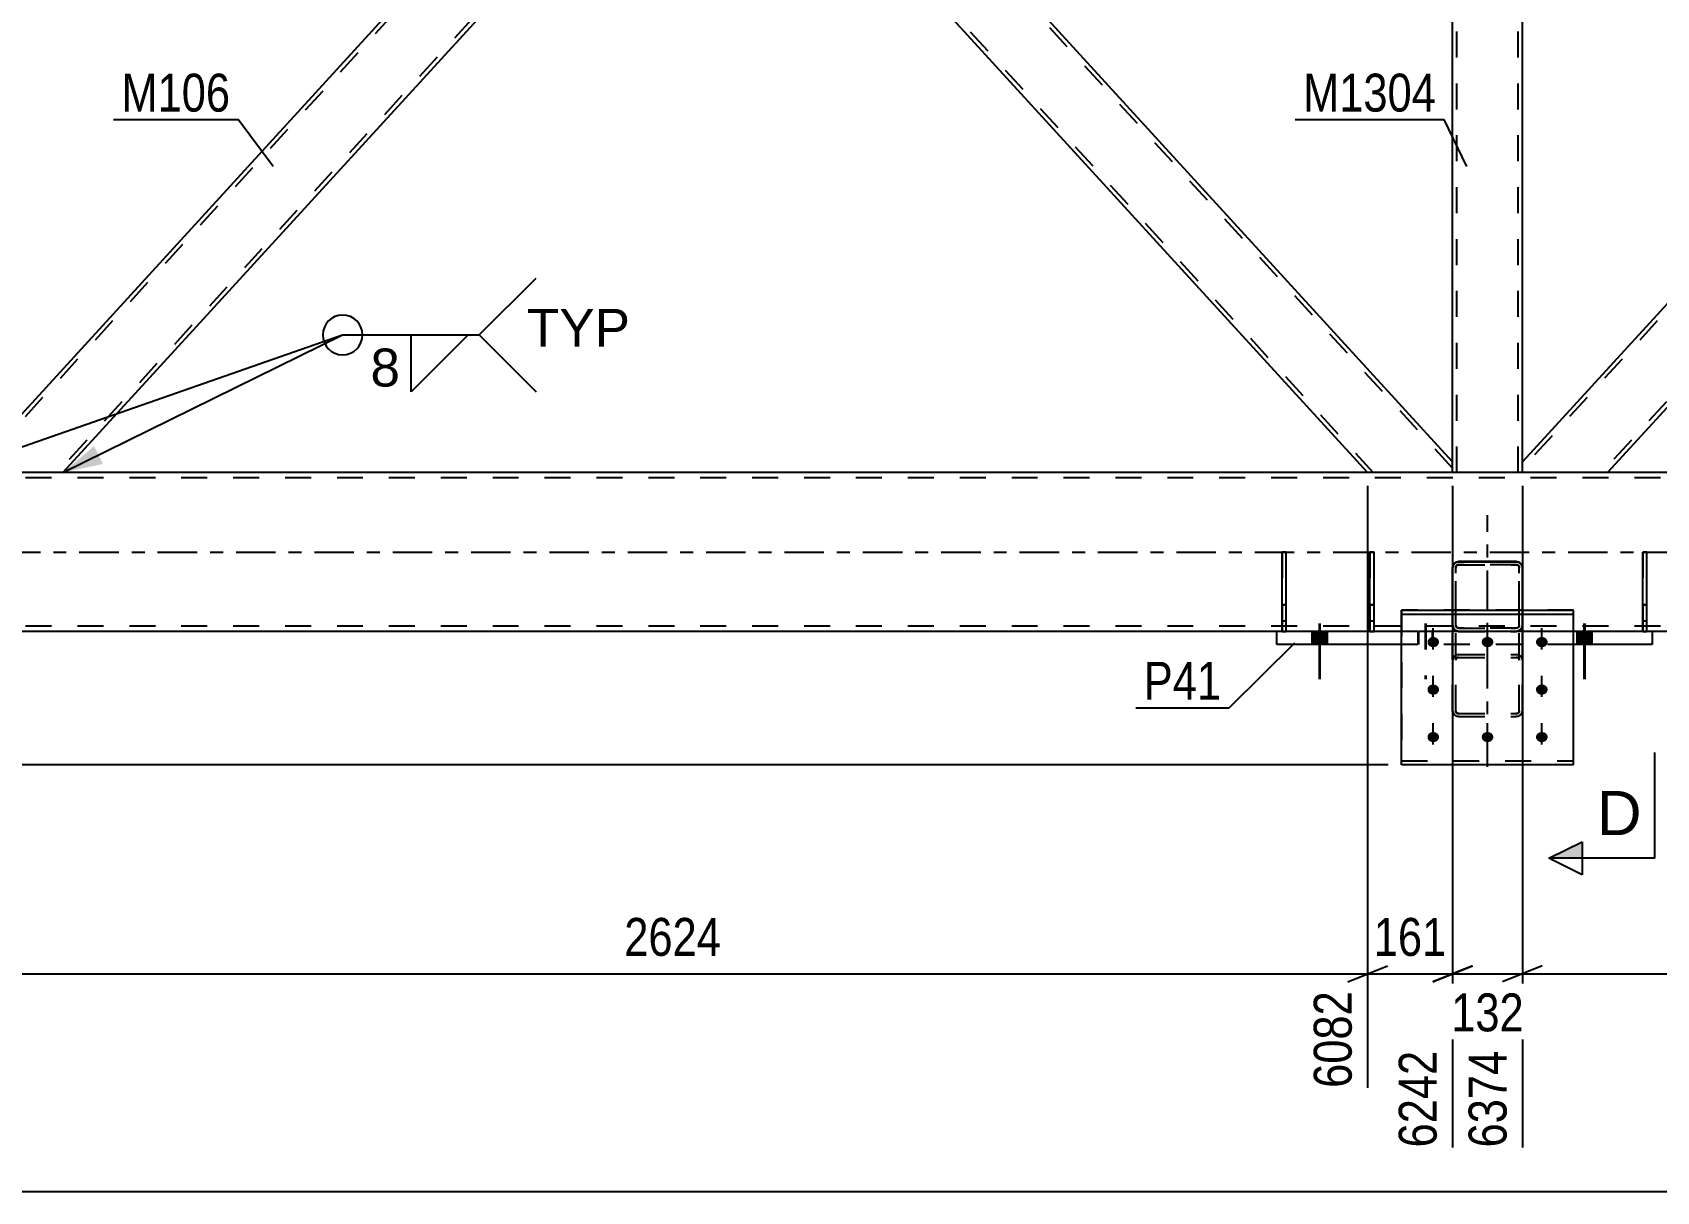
# Model space of a CAD drawing. Header units: millimetres. Extents: x -81 to 760, y -449 to 145.
# Drawn here: x 102.4 to 225.1, y -175.9 to -88.4 of the extents above; entities that cross this region are included whole.
import ezdxf

# ---------------------------------------------------------------- set-up
doc = ezdxf.new("R2010")
doc.units = ezdxf.units.MM
doc.linetypes.add('DXK_LINE_DOT2', pattern=[3.9198, 1.9599, -1.9599])
doc.linetypes.add('DXK_LINE_DOT3', pattern=[5.9187, 2.979, -0.9799, 0.9799, -0.9799])
doc.styles.add('Arial', font='ARIAL.TTF', dxfattribs={"height": 0.2})
doc.styles.add('Arial Narrow', font='ARIALN.TTF', dxfattribs={"height": 0.2})

# ---------------------------------------------------------------- blocks, each defined once
blk = doc.blocks.new('Part-122570061-3418 - 3412')
at = {"color": 2, "linetype": 'Continuous'}
for p, q in [((196.41, -134.6), (196.41, -133.6)), ((205.83, -133.6), (196.41, -133.6)), ((224.77, -133.6), (218.83, -133.6)), ((224.77, -133.6), (224.77, -134.6)), ((205.83, -134.6), (196.41, -134.6)), ((224.77, -134.6), (218.83, -134.6))]:
    blk.add_line(p, q, dxfattribs=at)
at = {"color": 7, "linetype": 'DXK_LINE_DOT2'}
for p, q in [((218.83, -133.6), (205.83, -133.6)), ((218.83, -134.6), (205.83, -134.6))]:
    blk.add_line(p, q, dxfattribs=at)
blk = doc.blocks.new('Part-122570061-3441 - 3412')
at = {"color": 7, "linetype": 'DXK_LINE_DOT3'}
blk.add_line((212.33, -143.82), (212.33, -124.84), dxfattribs=at)
at = {"color": 2, "linetype": 'Continuous'}
for p, q in [((209.69, -128.82), (209.73, -128.64)), ((209.73, -128.64), (209.83, -128.48)), ((209.83, -128.48), (209.99, -128.38)), ((209.99, -128.38), (210.17, -128.34)), ((210.17, -128.34), (214.49, -128.34)), ((214.49, -128.34), (214.68, -128.38)), ((214.68, -128.38), (214.83, -128.48)), ((214.83, -128.48), (214.94, -128.64)), ((214.94, -128.64), (214.97, -128.82)), ((209.69, -131.99), (209.69, -128.82)), ((214.97, -131.99), (214.97, -128.82))]:
    blk.add_line(p, q, dxfattribs=at)
at = {"color": 7, "linetype": 'DXK_LINE_DOT2'}
for p, q in [((209.95, -128.73), (209.93, -128.82)), ((210, -128.65), (209.95, -128.73)), ((210.08, -128.6), (210, -128.65)), ((210.17, -128.58), (210.08, -128.6)), ((210.17, -128.58), (214.49, -128.58)), ((214.59, -128.6), (214.49, -128.58)), ((214.66, -128.65), (214.59, -128.6)), ((214.71, -128.73), (214.66, -128.65)), ((214.73, -128.82), (214.71, -128.73)), ((209.93, -139.6), (209.93, -128.82)), ((214.73, -139.6), (214.73, -128.82)), ((209.69, -139.6), (209.69, -131.99)), ((214.97, -139.6), (214.97, -131.99)), ((209.73, -133.31), (209.69, -133.12)), ((209.83, -133.46), (209.73, -133.31)), ((209.99, -133.56), (209.83, -133.46)), ((209.93, -133.12), (209.95, -133.21)), ((209.95, -133.21), (210, -133.29)), ((210.17, -133.6), (209.99, -133.56)), ((210, -133.29), (210.08, -133.34)), ((210.08, -133.34), (210.17, -133.36)), ((210.17, -133.36), (214.49, -133.36)), ((210.17, -133.6), (214.49, -133.6)), ((214.49, -133.36), (214.59, -133.34)), ((214.68, -133.56), (214.49, -133.6)), ((214.59, -133.34), (214.66, -133.29)), ((214.66, -133.29), (214.71, -133.21)), ((214.83, -133.46), (214.68, -133.56)), ((214.71, -133.21), (214.73, -133.12)), ((214.94, -133.31), (214.83, -133.46)), ((214.97, -133.12), (214.94, -133.31)), ((209.73, -135.61), (209.69, -135.77)), ((209.83, -135.47), (209.73, -135.61)), ((209.99, -135.38), (209.83, -135.47)), ((209.93, -135.77), (209.95, -135.69)), ((209.95, -135.69), (210, -135.62)), ((210.17, -135.34), (209.99, -135.38)), ((210, -135.62), (210.08, -135.57)), ((210.08, -135.57), (210.17, -135.56)), ((210.17, -135.34), (214.49, -135.34)), ((210.17, -135.56), (214.49, -135.56)), ((214.68, -135.38), (214.49, -135.34)), ((214.49, -135.56), (214.59, -135.57)), ((214.59, -135.57), (214.66, -135.62)), ((214.66, -135.62), (214.71, -135.69)), ((214.83, -135.47), (214.68, -135.38)), ((214.71, -135.69), (214.73, -135.77)), ((214.94, -135.61), (214.83, -135.47)), ((214.97, -135.77), (214.94, -135.61)), ((209.69, -139.6), (209.73, -139.76)), ((209.73, -139.76), (209.83, -139.9)), ((209.95, -139.68), (209.93, -139.6)), ((210, -139.75), (209.95, -139.68)), ((210.08, -139.79), (210, -139.75)), ((210.17, -139.81), (210.08, -139.79)), ((210.17, -139.81), (214.49, -139.81)), ((214.59, -139.79), (214.49, -139.81)), ((214.66, -139.75), (214.59, -139.79)), ((214.71, -139.68), (214.66, -139.75)), ((214.73, -139.6), (214.71, -139.68)), ((214.83, -139.9), (214.94, -139.76)), ((214.94, -139.76), (214.97, -139.6)), ((209.83, -139.9), (209.99, -139.99)), ((209.99, -139.99), (210.17, -140.02)), ((210.17, -140.02), (214.49, -140.02)), ((214.49, -140.02), (214.68, -139.99)), ((214.68, -139.99), (214.83, -139.9))]:
    blk.add_line(p, q, dxfattribs=at)
blk = doc.blocks.new('Part-122570061-3442 - 3412')
at = {"color": 2, "linetype": 'Continuous'}
for p, q in [((209.73, -128.62), (209.69, -128.8)), ((209.83, -128.46), (209.73, -128.62)), ((209.99, -128.36), (209.83, -128.46)), ((210.17, -128.32), (209.99, -128.36)), ((214.49, -128.32), (210.17, -128.32)), ((214.68, -128.36), (214.49, -128.32)), ((214.83, -128.46), (214.68, -128.36)), ((214.94, -128.62), (214.83, -128.46)), ((214.97, -128.8), (214.94, -128.62)), ((209.69, -128.82), (209.69, -128.8)), ((214.97, -128.82), (214.97, -128.8))]:
    blk.add_line(p, q, dxfattribs=at)
at = {"color": 7, "linetype": 'DXK_LINE_DOT2'}
for p, q in [((209.69, -128.8), (209.73, -128.62)), ((209.93, -128.8), (209.95, -128.71)), ((209.95, -128.71), (210, -128.63)), ((209.99, -128.36), (210.17, -128.32)), ((210, -128.63), (210.08, -128.58)), ((210.08, -128.58), (210.17, -128.56)), ((214.49, -128.56), (210.17, -128.56)), ((214.49, -128.32), (214.68, -128.36)), ((214.49, -128.56), (214.59, -128.58)), ((214.59, -128.58), (214.66, -128.63)), ((214.66, -128.63), (214.71, -128.71)), ((214.71, -128.71), (214.73, -128.8)), ((214.94, -128.62), (214.97, -128.8)), ((209.69, -133.12), (209.69, -128.82)), ((209.93, -133.12), (209.93, -128.8)), ((214.73, -133.12), (214.73, -128.8)), ((214.97, -133.12), (214.97, -128.82)), ((209.69, -133.12), (209.73, -133.3)), ((209.73, -133.3), (209.69, -133.12)), ((209.73, -133.3), (209.83, -133.46)), ((209.83, -133.46), (209.99, -133.56)), ((209.95, -133.21), (209.93, -133.12)), ((210, -133.29), (209.95, -133.21)), ((209.99, -133.56), (210.17, -133.6)), ((210.08, -133.58), (209.99, -133.56)), ((210.08, -133.34), (210, -133.29)), ((210.17, -133.36), (210.08, -133.34)), ((210.17, -133.6), (210.08, -133.58)), ((214.49, -133.36), (210.17, -133.36)), ((214.49, -133.6), (210.17, -133.6)), ((214.59, -133.34), (214.49, -133.36)), ((214.49, -133.6), (214.68, -133.56)), ((214.68, -133.56), (214.49, -133.6)), ((214.66, -133.29), (214.59, -133.34)), ((214.71, -133.21), (214.66, -133.29)), ((214.68, -133.56), (214.83, -133.46)), ((214.73, -133.12), (214.71, -133.21)), ((214.83, -133.46), (214.94, -133.3)), ((214.94, -133.3), (214.97, -133.12)), ((214.97, -133.12), (214.94, -133.3))]:
    blk.add_line(p, q, dxfattribs=at)
for centre, start, end in [((210.17, -128.8), 112.5, 157.5), ((214.49, -128.8), 22.5, 67.5), ((210.17, -133.12), 202.5, 247.5), ((214.49, -133.12), 292.5, 337.5)]:
    blk.add_arc(centre, 0.48, start, end, dxfattribs=at)
blk = doc.blocks.new('Bolt-122570061-3443 - 3412')
at = {"linetype": 'Continuous'}
for points in [[(200.15, -133.6), (199.07, -133.6), (199.07, -134.6), (200.15, -134.6)], [(220.15, -133.6), (219.07, -133.6), (219.07, -134.6), (220.15, -134.6)]]:
    blk.add_hatch(color=1, dxfattribs=at).paths.add_polyline_path(points)
at = {"color": 1, "linetype": 'Continuous'}
for p, q in [((199.07, -133.6), (199.07, -134.6)), ((199.61, -133), (199.61, -137.2)), ((200.15, -133.6), (200.15, -134.6)), ((219.07, -133.6), (219.07, -134.6)), ((219.61, -133), (219.61, -137.2)), ((220.15, -133.6), (220.15, -134.6))]:
    blk.add_line(p, q, dxfattribs=at)
at = {"color": 1, "linetype": 'DXK_LINE_DOT2'}
for p, q in [((207.07, -133.6), (207.07, -134.6)), ((207.61, -133), (207.61, -137.2)), ((208.15, -133.6), (208.15, -134.6))]:
    blk.add_line(p, q, dxfattribs=at)
blk = doc.blocks.new('Bolt-122570061-3444 - 3412')
at = {"linetype": 'Continuous'}
for points in [[(200.21, -133.6), (199.13, -133.6), (199.13, -134.6), (200.21, -134.6)], [(220.21, -133.6), (219.13, -133.6), (219.13, -134.6), (220.21, -134.6)]]:
    blk.add_hatch(color=1, dxfattribs=at).paths.add_polyline_path(points)
at = {"color": 1, "linetype": 'Continuous'}
for p, q in [((199.13, -133.6), (199.13, -134.6)), ((199.67, -133), (199.67, -137.2)), ((200.21, -133.6), (200.21, -134.6)), ((219.13, -133.6), (219.13, -134.6)), ((219.67, -133), (219.67, -137.2)), ((220.21, -133.6), (220.21, -134.6))]:
    blk.add_line(p, q, dxfattribs=at)
at = {"color": 1, "linetype": 'DXK_LINE_DOT2'}
for p, q in [((207.13, -133.6), (207.13, -134.6)), ((207.67, -133), (207.67, -137.2)), ((208.21, -133.6), (208.21, -134.6))]:
    blk.add_line(p, q, dxfattribs=at)
blk = doc.blocks.new('Bolt-122570061-3578 - 3412')
at = {"color": 1, "linetype": 'DXK_LINE_DOT2'}
for p, q in [((208.23, -134.97), (208.23, -133.36)), ((212.33, -134.97), (212.33, -133.36)), ((216.43, -134.97), (216.43, -133.36)), ((208.23, -138.55), (208.23, -136.95)), ((216.43, -138.55), (216.43, -136.95)), ((208.23, -142.14), (208.23, -140.54)), ((212.33, -142.14), (212.33, -140.54)), ((216.43, -142.14), (216.43, -140.54))]:
    blk.add_line(p, q, dxfattribs=at)
blk = doc.blocks.new('Bolt-122570061-3581 - 3412')
at = {"linetype": 'Continuous'}
for points in [[(208.23, -134.02), (208.32, -134.03), (208.41, -134.05), (208.49, -134.09), (208.56, -134.15), (208.61, -134.21), (208.65, -134.29), (208.67, -134.36), (208.67, -134.45), (208.65, -134.52), (208.61, -134.6), (208.56, -134.66), (208.49, -134.72), (208.41, -134.76), (208.32, -134.78), (208.23, -134.79), (208.14, -134.78), (208.05, -134.76), (207.97, -134.72), (207.91, -134.66), (207.85, -134.6), (207.81, -134.52), (207.8, -134.45), (207.8, -134.36), (207.81, -134.29), (207.85, -134.21), (207.91, -134.15), (207.97, -134.09), (208.05, -134.05), (208.14, -134.03)], [(212.33, -134.02), (212.42, -134.03), (212.51, -134.05), (212.59, -134.09), (212.66, -134.15), (212.71, -134.21), (212.75, -134.29), (212.77, -134.36), (212.77, -134.45), (212.75, -134.52), (212.71, -134.6), (212.66, -134.66), (212.59, -134.72), (212.51, -134.76), (212.42, -134.78), (212.33, -134.79), (212.24, -134.78), (212.15, -134.76), (212.07, -134.72), (212.01, -134.66), (211.95, -134.6), (211.91, -134.52), (211.9, -134.45), (211.9, -134.36), (211.91, -134.29), (211.95, -134.21), (212.01, -134.15), (212.07, -134.09), (212.15, -134.05), (212.24, -134.03)], [(216.43, -134.02), (216.52, -134.03), (216.61, -134.05), (216.69, -134.09), (216.76, -134.15), (216.81, -134.21), (216.85, -134.29), (216.87, -134.36), (216.87, -134.45), (216.85, -134.52), (216.81, -134.6), (216.76, -134.66), (216.69, -134.72), (216.61, -134.76), (216.52, -134.78), (216.43, -134.79), (216.34, -134.78), (216.25, -134.76), (216.17, -134.72), (216.11, -134.66), (216.05, -134.6), (216.01, -134.52), (216, -134.45), (216, -134.36), (216.01, -134.29), (216.05, -134.21), (216.11, -134.15), (216.17, -134.09), (216.25, -134.05), (216.34, -134.03)], [(208.23, -137.61), (208.32, -137.62), (208.41, -137.64), (208.49, -137.68), (208.56, -137.74), (208.61, -137.8), (208.65, -137.87), (208.67, -137.95), (208.67, -138.03), (208.65, -138.11), (208.61, -138.19), (208.56, -138.25), (208.49, -138.31), (208.41, -138.35), (208.32, -138.37), (208.23, -138.38), (208.14, -138.37), (208.05, -138.35), (207.97, -138.31), (207.91, -138.25), (207.85, -138.19), (207.81, -138.11), (207.8, -138.03), (207.8, -137.95), (207.81, -137.87), (207.85, -137.8), (207.91, -137.74), (207.97, -137.68), (208.05, -137.64), (208.14, -137.62)], [(216.43, -137.61), (216.52, -137.62), (216.61, -137.64), (216.69, -137.68), (216.76, -137.74), (216.81, -137.8), (216.85, -137.87), (216.87, -137.95), (216.87, -138.03), (216.85, -138.11), (216.81, -138.19), (216.76, -138.25), (216.69, -138.31), (216.61, -138.35), (216.52, -138.37), (216.43, -138.38), (216.34, -138.37), (216.25, -138.35), (216.17, -138.31), (216.11, -138.25), (216.05, -138.19), (216.01, -138.11), (216, -138.03), (216, -137.95), (216.01, -137.87), (216.05, -137.8), (216.11, -137.74), (216.17, -137.68), (216.25, -137.64), (216.34, -137.62)], [(208.23, -141.2), (208.32, -141.21), (208.41, -141.23), (208.49, -141.27), (208.56, -141.32), (208.61, -141.39), (208.65, -141.46), (208.67, -141.54), (208.67, -141.62), (208.65, -141.7), (208.61, -141.77), (208.56, -141.84), (208.49, -141.89), (208.41, -141.93), (208.32, -141.96), (208.23, -141.97), (208.14, -141.96), (208.05, -141.93), (207.97, -141.89), (207.91, -141.84), (207.85, -141.77), (207.81, -141.7), (207.8, -141.62), (207.8, -141.54), (207.81, -141.46), (207.85, -141.39), (207.91, -141.32), (207.97, -141.27), (208.05, -141.23), (208.14, -141.21)], [(212.33, -141.2), (212.42, -141.21), (212.51, -141.23), (212.59, -141.27), (212.66, -141.32), (212.71, -141.39), (212.75, -141.46), (212.77, -141.54), (212.77, -141.62), (212.75, -141.7), (212.71, -141.77), (212.66, -141.84), (212.59, -141.89), (212.51, -141.93), (212.42, -141.96), (212.33, -141.97), (212.24, -141.96), (212.15, -141.93), (212.07, -141.89), (212.01, -141.84), (211.95, -141.77), (211.91, -141.7), (211.9, -141.62), (211.9, -141.54), (211.91, -141.46), (211.95, -141.39), (212.01, -141.32), (212.07, -141.27), (212.15, -141.23), (212.24, -141.21)], [(216.43, -141.2), (216.52, -141.21), (216.61, -141.23), (216.69, -141.27), (216.76, -141.32), (216.81, -141.39), (216.85, -141.46), (216.87, -141.54), (216.87, -141.62), (216.85, -141.7), (216.81, -141.77), (216.76, -141.84), (216.69, -141.89), (216.61, -141.93), (216.52, -141.96), (216.43, -141.97), (216.34, -141.96), (216.25, -141.93), (216.17, -141.89), (216.11, -141.84), (216.05, -141.77), (216.01, -141.7), (216, -141.62), (216, -141.54), (216.01, -141.46), (216.05, -141.39), (216.11, -141.32), (216.17, -141.27), (216.25, -141.23), (216.34, -141.21)]]:
    blk.add_hatch(color=1, dxfattribs=at).paths.add_polyline_path(points)
at = {"color": 1, "linetype": 'Continuous'}
for p, q in [((208.23, -134.97), (208.23, -133.36)), ((212.33, -134.97), (212.33, -133.36)), ((216.43, -134.97), (216.43, -133.36)), ((208.23, -138.55), (208.23, -136.95)), ((216.43, -138.55), (216.43, -136.95)), ((208.23, -142.14), (208.23, -140.54)), ((212.33, -142.14), (212.33, -140.54)), ((216.43, -142.14), (216.43, -140.54))]:
    blk.add_line(p, q, dxfattribs=at)
blk = doc.blocks.new('Part-122570061-3594 - 3412')
at = {"color": 2, "linetype": 'Continuous'}
for p, q in [((203.45, -133.6), (203.45, -127.6)), ((203.45, -127.6), (203.77, -127.6)), ((203.77, -133.6), (203.77, -127.6)), ((203.45, -131.6), (203.77, -131.6)), ((203.77, -133.6), (203.45, -133.6))]:
    blk.add_line(p, q, dxfattribs=at)
at = {"color": 7, "linetype": 'DXK_LINE_DOT2'}
blk.add_line((203.45, -132.8), (203.77, -132.8), dxfattribs=at)
blk = doc.blocks.new('Part-122570061-3591 - 3412')
at = {"color": 2, "linetype": 'Continuous'}
for p, q in [((224.05, -133.6), (224.05, -127.6)), ((224.05, -127.6), (224.37, -127.6)), ((224.37, -133.6), (224.37, -127.6)), ((224.05, -131.6), (224.37, -131.6)), ((224.37, -133.6), (224.05, -133.6))]:
    blk.add_line(p, q, dxfattribs=at)
at = {"color": 7, "linetype": 'DXK_LINE_DOT2'}
blk.add_line((224.05, -132.8), (224.37, -132.8), dxfattribs=at)
blk = doc.blocks.new('Part-122570061-3597 - 3412')
at = {"color": 2, "linetype": 'Continuous'}
for p, q in [((196.81, -133.6), (196.81, -127.6)), ((196.81, -127.6), (197.13, -127.6)), ((197.13, -133.6), (197.13, -127.6)), ((196.81, -131.6), (197.13, -131.6)), ((197.13, -133.6), (196.81, -133.6))]:
    blk.add_line(p, q, dxfattribs=at)
at = {"color": 7, "linetype": 'DXK_LINE_DOT2'}
blk.add_line((196.81, -132.8), (197.13, -132.8), dxfattribs=at)
blk = doc.blocks.new('Part-122570061-3600 - 3412')
at = {"color": 7, "linetype": 'DXK_LINE_DOT2'}
for p, q in [((224.05, -127.6), (224.05, -133.6)), ((224.37, -127.6), (224.05, -127.6)), ((224.37, -133.6), (224.37, -127.6)), ((224.37, -131.6), (224.05, -131.6)), ((224.05, -132.8), (224.37, -132.8)), ((224.05, -133.6), (224.37, -133.6))]:
    blk.add_line(p, q, dxfattribs=at)
blk = doc.blocks.new('Part-122570061-3603 - 3412')
at = {"color": 7, "linetype": 'DXK_LINE_DOT2'}
for p, q in [((203.45, -127.6), (203.45, -133.6)), ((203.77, -127.6), (203.45, -127.6)), ((203.77, -133.6), (203.77, -127.6)), ((203.77, -131.6), (203.45, -131.6)), ((203.45, -132.8), (203.77, -132.8)), ((203.45, -133.6), (203.77, -133.6))]:
    blk.add_line(p, q, dxfattribs=at)
blk = doc.blocks.new('Part-122570061-3606 - 3412')
at = {"color": 7, "linetype": 'DXK_LINE_DOT2'}
for p, q in [((196.81, -127.6), (196.81, -133.6)), ((197.13, -127.6), (196.81, -127.6)), ((197.13, -133.6), (197.13, -127.6)), ((197.13, -131.6), (196.81, -131.6)), ((196.81, -132.8), (197.13, -132.8)), ((196.81, -133.6), (197.13, -133.6))]:
    blk.add_line(p, q, dxfattribs=at)
blk = doc.blocks.new('Part-122570061-3616 - 3412')
at = {"color": 7, "linetype": 'DXK_LINE_DOT2'}
for p, q in [((578.17, -122), (-40, -122)), ((578.17, -133.2), (-40, -133.2)), ((578.17, -133.6), (-27.5, -133.6)), ((224.77, -133.6), (196.41, -133.6))]:
    blk.add_line(p, q, dxfattribs=at)
at = {"color": 2, "linetype": 'Continuous'}
for p, q in [((578.17, -121.6), (-35.2, -121.6)), ((196.41, -133.6), (-14.5, -133.6)), ((439.17, -133.6), (224.77, -133.6))]:
    blk.add_line(p, q, dxfattribs=at)
at = {"color": 7, "linetype": 'DXK_LINE_DOT3'}
blk.add_line((-42, -127.6), (578.17, -127.6), dxfattribs=at)
blk = doc.blocks.new('Part-122570061-3667 - 3412')
at = {"color": 7, "linetype": 'DXK_LINE_DOT2'}
for p, q in [((218.83, -131.99), (205.83, -131.99)), ((205.83, -131.99), (205.83, -143.68)), ((205.83, -132.3), (218.83, -132.3)), ((218.83, -143.68), (218.83, -131.99)), ((205.83, -143.37), (218.83, -143.37)), ((218.83, -143.68), (205.83, -143.68))]:
    blk.add_line(p, q, dxfattribs=at)
blk = doc.blocks.new('Part-122570061-3676 - 3412')
at = {"color": 2, "linetype": 'Continuous'}
for p, q in [((205.83, -131.99), (218.83, -131.99)), ((205.83, -143.68), (205.83, -131.99)), ((205.83, -132.3), (218.83, -132.3)), ((218.83, -143.68), (218.83, -131.99)), ((218.83, -143.68), (205.83, -143.68))]:
    blk.add_line(p, q, dxfattribs=at)
at = {"color": 7, "linetype": 'DXK_LINE_DOT2'}
blk.add_line((205.83, -143.37), (218.83, -143.37), dxfattribs=at)
blk = doc.blocks.new('Part-122570061-3679 - 3412')
at = {"color": 7, "linetype": 'DXK_LINE_DOT2'}
for p, q in [((209.69, -128.8), (209.73, -128.62)), ((209.73, -128.62), (209.69, -128.8)), ((209.73, -128.62), (209.83, -128.46)), ((209.83, -128.46), (209.99, -128.36)), ((209.95, -128.71), (209.93, -128.8)), ((210, -128.63), (209.95, -128.71)), ((209.99, -128.36), (210.17, -128.32)), ((210.17, -128.32), (209.99, -128.36)), ((210.08, -128.58), (210, -128.63)), ((210.17, -128.56), (210.08, -128.58)), ((214.49, -128.32), (210.17, -128.32)), ((214.49, -128.56), (210.17, -128.56)), ((214.49, -128.32), (214.68, -128.36)), ((214.68, -128.36), (214.49, -128.32)), ((214.59, -128.58), (214.49, -128.56)), ((214.66, -128.63), (214.59, -128.58)), ((214.71, -128.71), (214.66, -128.63)), ((214.68, -128.36), (214.83, -128.46)), ((214.73, -128.8), (214.71, -128.71)), ((214.83, -128.46), (214.94, -128.62)), ((214.94, -128.62), (214.97, -128.8)), ((214.97, -128.8), (214.94, -128.62)), ((209.69, -133.12), (209.69, -128.8)), ((209.93, -133.12), (209.93, -128.8)), ((214.73, -133.12), (214.73, -128.8)), ((214.97, -133.12), (214.97, -128.8)), ((209.73, -133.3), (209.69, -133.12)), ((209.69, -133.12), (209.73, -133.3)), ((209.83, -133.46), (209.73, -133.3)), ((209.99, -133.56), (209.83, -133.46)), ((209.93, -133.12), (209.95, -133.21)), ((209.95, -133.21), (210, -133.29)), ((210.17, -133.6), (209.99, -133.56)), ((209.99, -133.56), (210.08, -133.58)), ((210, -133.29), (210.08, -133.34)), ((210.08, -133.34), (210.17, -133.36)), ((210.08, -133.58), (210.17, -133.6)), ((214.49, -133.36), (210.17, -133.36)), ((214.49, -133.6), (210.17, -133.6)), ((214.49, -133.36), (214.59, -133.34)), ((214.68, -133.56), (214.49, -133.6)), ((214.49, -133.6), (214.68, -133.56)), ((214.59, -133.34), (214.66, -133.29)), ((214.66, -133.29), (214.71, -133.21)), ((214.83, -133.46), (214.68, -133.56)), ((214.71, -133.21), (214.73, -133.12)), ((214.94, -133.3), (214.83, -133.46)), ((214.97, -133.12), (214.94, -133.3)), ((214.94, -133.3), (214.97, -133.12))]:
    blk.add_line(p, q, dxfattribs=at)
at = {"color": 7, "linetype": 'DXK_LINE_DOT3'}
blk.add_line((212.33, -130.96), (212.33, -130.96), dxfattribs=at)
at = {"color": 7, "linetype": 'DXK_LINE_DOT2'}
for centre, start, end in [((210.17, -128.8), 112.5, 157.5), ((214.49, -128.8), 22.5, 67.5), ((210.17, -133.12), 202.5, 247.5), ((214.49, -133.12), 292.5, 337.5)]:
    blk.add_arc(centre, 0.48, start, end, dxfattribs=at)
blk = doc.blocks.new('Part-122570061-3737 - 3412')
at = {"color": 2, "linetype": 'Continuous'}
for p, q in [((157.58, -63.8), (154, -67.71)), ((209.69, -120.8), (157.58, -63.8)), ((203.27, -121.6), (154, -67.71)), ((209.69, -121.6), (209.69, -120.8))]:
    blk.add_line(p, q, dxfattribs=at)
at = {"color": 7, "linetype": 'DXK_LINE_DOT2'}
for p, q in [((209.69, -121.27), (157.36, -64.04)), ((154.22, -67.48), (154.23, -67.46)), ((203.7, -121.6), (154.22, -67.48)), ((209.69, -121.6), (203.27, -121.6)), ((209.69, -121.6), (209.69, -121.57))]:
    blk.add_line(p, q, dxfattribs=at)
blk = doc.blocks.new('Part-122570061-3751 - 3412')
at = {"color": 7, "linetype": 'DXK_LINE_DOT3'}
blk.add_line((212.33, -143.82), (212.33, -124.82), dxfattribs=at)
at = {"color": 7, "linetype": 'DXK_LINE_DOT2'}
for p, q in [((209.73, -128.62), (209.69, -128.8)), ((209.83, -128.46), (209.73, -128.62)), ((209.99, -128.36), (209.83, -128.46)), ((209.93, -128.8), (209.95, -128.71)), ((209.95, -128.71), (210, -128.63)), ((210.17, -128.32), (209.99, -128.36)), ((210, -128.63), (210.08, -128.58)), ((210.08, -128.58), (210.17, -128.56)), ((210.17, -128.32), (214.49, -128.32)), ((210.17, -128.56), (214.49, -128.56)), ((214.68, -128.36), (214.49, -128.32)), ((214.49, -128.56), (214.59, -128.58)), ((214.59, -128.58), (214.66, -128.63)), ((214.66, -128.63), (214.71, -128.71)), ((214.83, -128.46), (214.68, -128.36)), ((214.71, -128.71), (214.73, -128.8)), ((214.94, -128.62), (214.83, -128.46)), ((214.97, -128.8), (214.94, -128.62)), ((209.69, -139.6), (209.69, -128.8)), ((209.93, -139.6), (209.93, -128.8)), ((214.73, -139.6), (214.73, -128.8)), ((214.97, -139.6), (214.97, -128.8)), ((209.69, -133.12), (209.73, -133.3)), ((209.73, -133.3), (209.83, -133.46)), ((209.83, -133.46), (209.99, -133.56)), ((209.95, -133.21), (209.93, -133.12)), ((210, -133.29), (209.95, -133.21)), ((209.99, -133.56), (210.17, -133.6)), ((210.08, -133.34), (210, -133.29)), ((210.17, -133.36), (210.08, -133.34)), ((210.17, -133.36), (214.49, -133.36)), ((210.17, -133.6), (214.49, -133.6)), ((214.59, -133.34), (214.49, -133.36)), ((214.49, -133.6), (214.68, -133.56)), ((214.66, -133.29), (214.59, -133.34)), ((214.71, -133.21), (214.66, -133.29)), ((214.68, -133.56), (214.83, -133.46)), ((214.73, -133.12), (214.71, -133.21)), ((214.83, -133.46), (214.94, -133.3)), ((214.94, -133.3), (214.97, -133.12)), ((209.69, -135.77), (209.73, -135.61)), ((209.73, -135.61), (209.83, -135.47)), ((209.83, -135.47), (209.99, -135.38)), ((209.95, -135.69), (209.93, -135.77)), ((210, -135.62), (209.95, -135.69)), ((209.99, -135.38), (210.17, -135.35)), ((210.08, -135.57), (210, -135.62)), ((210.17, -135.56), (210.08, -135.57)), ((210.17, -135.35), (214.49, -135.35)), ((210.17, -135.56), (214.49, -135.56)), ((214.49, -135.35), (214.68, -135.38)), ((214.59, -135.57), (214.49, -135.56)), ((214.66, -135.62), (214.59, -135.57)), ((214.71, -135.69), (214.66, -135.62)), ((214.68, -135.38), (214.83, -135.47)), ((214.73, -135.77), (214.71, -135.69)), ((214.83, -135.47), (214.94, -135.61)), ((214.94, -135.61), (214.97, -135.77)), ((209.73, -139.76), (209.69, -139.6)), ((209.83, -139.9), (209.73, -139.76)), ((209.93, -139.6), (209.95, -139.68)), ((209.95, -139.68), (210, -139.75)), ((210, -139.75), (210.08, -139.79)), ((210.08, -139.79), (210.17, -139.81)), ((210.17, -139.81), (214.49, -139.81)), ((214.49, -139.81), (214.59, -139.79)), ((214.59, -139.79), (214.66, -139.75)), ((214.66, -139.75), (214.71, -139.68)), ((214.71, -139.68), (214.73, -139.6)), ((214.94, -139.76), (214.83, -139.9)), ((214.97, -139.6), (214.94, -139.76)), ((209.99, -139.99), (209.83, -139.9)), ((210.17, -140.02), (209.99, -139.99)), ((210.17, -140.02), (214.49, -140.02)), ((214.68, -139.99), (214.49, -140.02)), ((214.83, -139.9), (214.68, -139.99))]:
    blk.add_line(p, q, dxfattribs=at)
blk = doc.blocks.new('Part-122570061-3767 - 3412')
at = {"color": 7, "linetype": 'DXK_LINE_DOT2'}
for p, q in [((214.97, -6), (209.69, -6)), ((209.69, -6.8), (209.69, -6)), ((210.01, -121.6), (210.01, -6)), ((214.65, -121.6), (214.65, -6)), ((214.97, -6.8), (214.97, -6)), ((209.69, -121.6), (209.69, -120.8)), ((214.97, -121.6), (214.97, -120.8)), ((214.97, -121.6), (209.69, -121.6))]:
    blk.add_line(p, q, dxfattribs=at)
at = {"color": 2, "linetype": 'Continuous'}
for p, q in [((209.69, -120.8), (209.69, -6.8)), ((214.97, -120.8), (214.97, -6.8))]:
    blk.add_line(p, q, dxfattribs=at)
blk = doc.blocks.new('Part-122570061-3812 - 3412')
at = {"color": 7, "linetype": 'DXK_LINE_DOT2'}
for p, q in [((320.37, -6), (214.97, -121.27)), ((326.36, -6), (319.94, -6)), ((326.36, -6.33), (220.96, -121.6)), ((270.67, -59.89), (267.09, -63.8)), ((274.24, -63.8), (270.67, -67.71)), ((221.4, -121.6), (214.97, -121.6))]:
    blk.add_line(p, q, dxfattribs=at)
at = {"color": 2, "linetype": 'Continuous'}
for p, q in [((319.94, -6), (270.67, -59.89)), ((326.36, -6.8), (326.36, -6)), ((326.36, -6.8), (274.24, -63.8)), ((267.09, -63.8), (214.97, -120.8)), ((270.67, -67.71), (221.4, -121.6)), ((214.97, -121.6), (214.97, -120.8))]:
    blk.add_line(p, q, dxfattribs=at)
blk = doc.blocks.new('Part-122570061-3822 - 3412')
at = {"color": 7, "linetype": 'DXK_LINE_DOT2'}
for p, q in [((203.7, -6), (98.31, -121.27)), ((209.69, -6), (203.27, -6)), ((209.69, -6.48), (209.69, -6)), ((209.69, -6.33), (104.3, -121.6)), ((154, -59.89), (150.42, -63.8)), ((157.58, -63.8), (154, -67.71)), ((104.73, -121.6), (98.31, -121.6))]:
    blk.add_line(p, q, dxfattribs=at)
at = {"color": 2, "linetype": 'Continuous'}
for p, q in [((203.27, -6), (154, -59.89)), ((209.69, -6.8), (157.58, -63.8)), ((209.69, -6.52), (209.69, -6.48)), ((209.69, -6.8), (209.69, -6.52)), ((150.42, -63.8), (98.31, -120.8)), ((154, -67.71), (104.73, -121.6)), ((98.31, -121.6), (98.31, -120.8))]:
    blk.add_line(p, q, dxfattribs=at)
blk = doc.blocks.new('StraightDimension-122570061-4621 - 3412')
at = {"color": 7, "linetype": 'Continuous'}
blk.add_line((-41, -175.91), (597.27, -175.91), dxfattribs=at)
blk = doc.blocks.new('StraightDimension-122570061-4333 - 3412')
at = {"color": 7, "linetype": 'Continuous'}
for p, q in [((203.27, -122.6), (203.27, -168.08)), ((209.69, -122.6), (209.69, -172.58)), ((201.77, -160.06), (204.77, -158.86)), ((211.19, -158.86), (208.19, -160.06)), ((203.27, -159.46), (209.69, -159.46))]:
    blk.add_line(p, q, dxfattribs=at)
at = {"color": 0}
blk.add_wipeout([(209.82, -158.71), (209.82, -154.51), (203.14, -154.51), (203.14, -158.71)], dxfattribs=at)
at = {"color": 0, "linetype": 'Continuous'}
blk.add_wipeout([(209.09, -164.66), (204.89, -164.66), (204.89, -173.18), (209.09, -173.18)], dxfattribs=at)
at = {"color": 3, "style": 'Arial Narrow'}
blk.add_text('161', height=2.863, dxfattribs=at).set_placement((203.74, -158.11))
at = {"color": 3, "linetype": 'Continuous', "style": 'Arial Narrow'}
blk.add_text('6242', height=2.863, rotation=90.0002, dxfattribs=at).set_placement((208.49, -172.58))
blk = doc.blocks.new('StraightDimension-122570061-4352 - 3412')
at = {"color": 7, "linetype": 'Continuous'}
for p, q in [((98.31, -122.6), (98.31, -172.58)), ((203.27, -122.6), (203.27, -168.08)), ((99.81, -158.86), (96.81, -160.06)), ((201.77, -160.06), (204.77, -158.86)), ((98.31, -159.46), (203.27, -159.46))]:
    blk.add_line(p, q, dxfattribs=at)
at = {"color": 0}
blk.add_wipeout([(155.05, -158.71), (155.05, -154.51), (146.53, -154.51), (146.53, -158.71)], dxfattribs=at)
at = {"color": 3, "style": 'Arial Narrow'}
blk.add_text('2624', height=2.863, dxfattribs=at).set_placement((147.13, -158.11))
at = {"color": 0, "linetype": 'Continuous'}
blk.add_wipeout([(202.67, -160.16), (198.47, -160.16), (198.47, -168.68), (202.67, -168.68)], dxfattribs=at)
at = {"color": 3, "linetype": 'Continuous', "style": 'Arial Narrow'}
blk.add_text('6082', height=2.863, rotation=90.0002, dxfattribs=at).set_placement((202.07, -168.08))
blk = doc.blocks.new('StraightDimension-122570061-4298 - 3412')
at = {"color": 7, "linetype": 'Continuous'}
for p, q in [((214.97, -122.6), (214.97, -172.58)), ((319.94, -122.6), (319.94, -168.08)), ((216.47, -158.86), (213.47, -160.06)), ((318.44, -160.06), (321.44, -158.86)), ((214.97, -159.46), (319.94, -159.46))]:
    blk.add_line(p, q, dxfattribs=at)
at = {"color": 0}
blk.add_wipeout([(271.71, -158.71), (271.71, -154.51), (263.2, -154.51), (263.2, -158.71)], dxfattribs=at)
at = {"color": 3, "style": 'Arial Narrow'}
blk.add_text('2624', height=2.863, dxfattribs=at).set_placement((263.8, -158.11))
at = {"color": 0, "linetype": 'Continuous'}
blk.add_wipeout([(319.34, -160.16), (315.14, -160.16), (315.14, -168.68), (319.34, -168.68)], dxfattribs=at)
at = {"color": 3, "linetype": 'Continuous', "style": 'Arial Narrow'}
blk.add_text('8998', height=2.863, rotation=90.0002, dxfattribs=at).set_placement((318.74, -168.08))
blk = doc.blocks.new('StraightDimension-122570061-4317 - 3412')
at = {"color": 7, "linetype": 'Continuous'}
for p, q in [((209.69, -122.6), (209.69, -172.58)), ((214.97, -122.6), (214.97, -172.58)), ((208.19, -160.06), (211.19, -158.86)), ((216.47, -158.86), (213.47, -160.06)), ((209.69, -159.46), (214.97, -159.46))]:
    blk.add_line(p, q, dxfattribs=at)
at = {"color": 0}
blk.add_wipeout([(215.68, -164.41), (215.68, -160.21), (208.99, -160.21), (208.99, -164.41)], dxfattribs=at)
at = {"color": 3, "style": 'Arial Narrow'}
blk.add_text('132', height=2.863, dxfattribs=at).set_placement((209.59, -163.81))
at = {"color": 0, "linetype": 'Continuous'}
blk.add_wipeout([(214.37, -164.66), (210.17, -164.66), (210.17, -173.18), (214.37, -173.18)], dxfattribs=at)
at = {"color": 3, "linetype": 'Continuous', "style": 'Arial Narrow'}
blk.add_text('6374', height=2.863, rotation=90.0002, dxfattribs=at).set_placement((213.77, -172.58))
blk = doc.blocks.new('StraightDimension-122570061-4611 - 3412')
at = {"color": 7, "linetype": 'Continuous'}
blk.add_line((204.83, -143.68), (-68.61, -143.68), dxfattribs=at)
blk = doc.blocks.new('Mark-122570061-3414 - 3412')
at = {"color": 0}
blk.add_wipeout([(192.22, -138.76), (192.22, -135.76), (186.37, -135.76), (186.37, -138.76)], dxfattribs=at)
blk.add_wipeout([(192.22, -138.76), (192.22, -135.76), (186.37, -135.76), (186.37, -138.76)], dxfattribs=at)
at = {"color": 30, "linetype": 'Continuous'}
for p in [(197.76, -134.49), (185.77, -139.36)]:
    blk.add_line(p, (192.82, -139.36), dxfattribs=at)
at = {"color": 3, "style": 'Arial Narrow'}
blk.add_text('P41', height=2.863, dxfattribs=at).set_placement((186.37, -138.76))
blk = doc.blocks.new('SectionMark-122570061-4674 - 3412')
at = {"linetype": 'Continuous'}
for points in [[(219.47, 23.61), (219.47, 22.36), (216.97, 23.61)], [(219.47, -149.49), (219.47, -150.74), (216.97, -150.74)]]:
    blk.add_hatch(color=6, dxfattribs=at).paths.add_polyline_path(points)
at = {"color": 6, "linetype": 'Continuous'}
for p, q in [((216.97, 23.61), (219.47, 24.86)), ((219.47, 22.36), (219.47, 24.86)), ((224.97, 23.61), (216.97, 23.61)), ((216.97, 23.61), (219.47, 22.36)), ((224.97, 23.61), (224.97, 15.61)), ((224.97, -150.74), (224.97, -142.74)), ((216.97, -150.74), (219.47, -149.49)), ((219.47, -149.49), (219.47, -151.99)), ((224.97, -150.74), (216.97, -150.74)), ((219.47, -151.99), (216.97, -150.74))]:
    blk.add_line(p, q, dxfattribs=at)
at = {"color": 0, "linetype": 'Continuous'}
for points in [[(223.97, 18.36), (223.97, 21.86), (220.6, 21.86), (220.6, 18.36)], [(223.97, -148.99), (223.97, -145.49), (220.6, -145.49), (220.6, -148.99)]]:
    blk.add_wipeout(points, dxfattribs=at)
at = {"color": 3, "linetype": 'Continuous', "style": 'Arial'}
for p in [(220.6, 18.36), (220.6, -148.99)]:
    blk.add_text('D', height=3.34, dxfattribs=at).set_placement(p)
blk = doc.blocks.new('WeldMark-122570061-4676 - 3412')
at = {"linetype": 'Continuous'}
for points in [[(101.39, -120.52), (98.31, -120.8), (100.89, -119.11)], [(107.75, -120.95), (104.73, -121.6), (107.09, -119.6)]]:
    blk.add_hatch(color=30, dxfattribs=at).paths.add_polyline_path(points)
at = {"color": 3, "linetype": 'Continuous'}
for p, q in [((136.18, -111.2), (140.47, -106.92)), ((131.04, -111.2), (135.33, -111.2)), ((135.33, -111.2), (131.04, -115.49)), ((131.04, -115.49), (131.04, -111.2)), ((136.18, -111.2), (140.47, -115.49))]:
    blk.add_line(p, q, dxfattribs=at)
at = {"color": 30, "linetype": 'Continuous'}
for p, q in [((98.31, -120.8), (125.86, -111.2)), ((104.73, -121.6), (125.86, -111.2)), ((125.86, -111.2), (136.18, -111.2))]:
    blk.add_line(p, q, dxfattribs=at)
at = {"color": 3, "linetype": 'Continuous'}
blk.add_arc((125.86, -111.2), 1.5, 90, 270, dxfattribs=at)
at = {"color": 0}
blk.add_wipeout([(130.38, -115.3), (130.38, -111.9), (127.76, -111.9), (127.76, -115.3)], dxfattribs=at)
at = {"color": 3, "linetype": 'Continuous'}
blk.add_arc((125.86, -111.2), 1.5, 270, 90, dxfattribs=at)
at = {"color": 3, "style": 'Arial'}
blk.add_text('8', height=2.87, dxfattribs=at).set_placement((127.96, -115.1))
at = {"color": 0, "linetype": 'Continuous'}
blk.add_wipeout([(147.56, -112.1), (147.56, -109.1), (139.78, -109.1), (139.78, -112.1)], dxfattribs=at)
blk.add_wipeout([(147.56, -112.1), (147.56, -109.1), (139.78, -109.1), (139.78, -112.1)], dxfattribs=at)
at = {"color": 3, "linetype": 'Continuous', "style": 'Arial'}
blk.add_text('TYP', height=2.865, dxfattribs=at).set_placement((139.78, -112.1))
blk = doc.blocks.new('Mark-122570061-3763 - 3412')
at = {"color": 0}
blk.add_wipeout([(208.45, -94.33), (208.45, -91.33), (198.4, -91.33), (198.4, -94.33)], dxfattribs=at)
blk.add_wipeout([(208.45, -94.33), (208.45, -91.33), (198.4, -91.33), (198.4, -94.33)], dxfattribs=at)
at = {"color": 30, "linetype": 'Continuous'}
for p in [(197.8, -94.93), (210.76, -98.47)]:
    blk.add_line(p, (209.05, -94.93), dxfattribs=at)
at = {"color": 3, "style": 'Arial Narrow'}
blk.add_text('M1304', height=2.863, dxfattribs=at).set_placement((198.4, -94.33))
blk = doc.blocks.new('Mark-122570061-3818 - 3412')
at = {"color": 0}
blk.add_wipeout([(117.37, -94.33), (117.37, -91.33), (109.15, -91.33), (109.15, -94.33)], dxfattribs=at)
blk.add_wipeout([(117.37, -94.33), (117.37, -91.33), (109.15, -91.33), (109.15, -94.33)], dxfattribs=at)
at = {"color": 30, "linetype": 'Continuous'}
for p in [(108.55, -94.93), (120.6, -98.47)]:
    blk.add_line(p, (117.97, -94.93), dxfattribs=at)
at = {"color": 3, "style": 'Arial Narrow'}
blk.add_text('M106', height=2.863, dxfattribs=at).set_placement((109.15, -94.33))

msp = doc.modelspace()

# ---------------------------------------------------------------- block references
for name in ['Part-122570061-3822 - 3412', 'Part-122570061-3767 - 3412', 'Part-122570061-3812 - 3412', 'Part-122570061-3737 - 3412', 'Part-122570061-3616 - 3412', 'Part-122570061-3751 - 3412', 'Part-122570061-3441 - 3412', 'Part-122570061-3597 - 3412', 'Part-122570061-3606 - 3412', 'Part-122570061-3594 - 3412', 'Part-122570061-3603 - 3412', 'Part-122570061-3442 - 3412', 'Part-122570061-3679 - 3412', 'Part-122570061-3591 - 3412', 'Part-122570061-3600 - 3412', 'Part-122570061-3667 - 3412', 'Part-122570061-3676 - 3412', 'Part-122570061-3418 - 3412', 'Bolt-122570061-3443 - 3412', 'Bolt-122570061-3444 - 3412', 'Bolt-122570061-3581 - 3412', 'Bolt-122570061-3578 - 3412']:
    msp.add_blockref(name, (0, 0))

# ---------------------------------------------------------------- next in the draw order: block references
msp.add_blockref('StraightDimension-122570061-4621 - 3412', (0, 0))

# ---------------------------------------------------------------- next in the draw order: block references
for name in ['StraightDimension-122570061-4333 - 3412', 'StraightDimension-122570061-4298 - 3412']:
    msp.add_blockref(name, (0, 0))

# ---------------------------------------------------------------- next in the draw order: block references
for name in ['StraightDimension-122570061-4352 - 3412', 'StraightDimension-122570061-4317 - 3412']:
    msp.add_blockref(name, (0, 0))

# ---------------------------------------------------------------- next in the draw order: block references
for name in ['SectionMark-122570061-4674 - 3412', 'StraightDimension-122570061-4611 - 3412']:
    msp.add_blockref(name, (0, 0))

# ---------------------------------------------------------------- next in the draw order: block references
for name in ['Mark-122570061-3818 - 3412', 'Mark-122570061-3763 - 3412', 'WeldMark-122570061-4676 - 3412', 'Mark-122570061-3414 - 3412']:
    msp.add_blockref(name, (0, 0))

doc.saveas('drawing.dxf')
